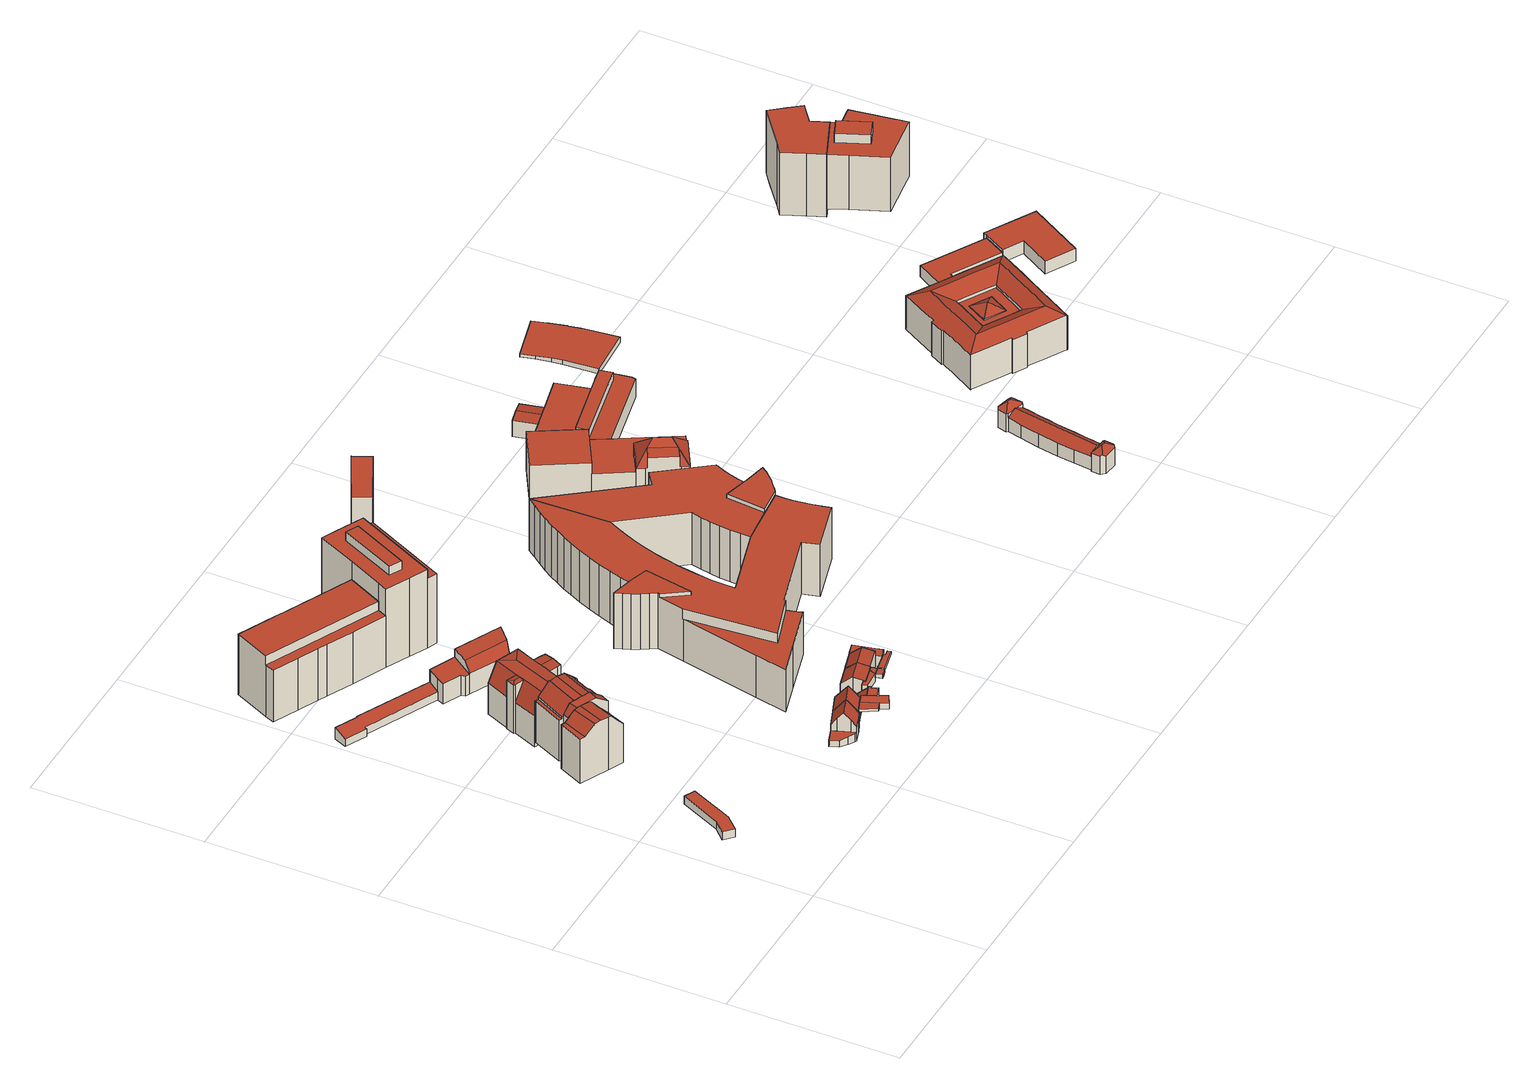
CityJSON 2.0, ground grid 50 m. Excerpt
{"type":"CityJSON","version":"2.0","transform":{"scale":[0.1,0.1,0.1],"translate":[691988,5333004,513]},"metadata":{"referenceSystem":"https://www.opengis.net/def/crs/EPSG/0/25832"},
"CityObjects":{
"building1":{"type":"Building","attributes":{"Gemeindeschluessel":"09162000","HoeheDach":"518.813","HoeheGrund":"516.180","Methode":"1000","NiedrigsteTraufeDesGebaeudes":"518.813","Geometrietyp2DReferenz":"3000","function":"51009_1610","roofType":"1000","measuredHeight":2.63},"geometry":[{"type":"MultiSurface","lod":"2","boundaries":[[[0,1,2,3,4,5]],[[0,6,7,1]],[[8,9,10,11,7,6]],[[2,11,10,3]],[[5,8,6,0]],[[1,7,11,2]],[[3,10,9,4]],[[4,9,8,5]]],"semantics":{"surfaces":[{"type":"GroundSurface"},{"type":"WallSurface"},{"type":"RoofSurface"}],"values":[0,1,2,1,1,1,1,1]}}]},
"building2":{"type":"Building","attributes":{"Gemeindeschluessel":"09162000","HoeheDach":"533.755","HoeheGrund":"516.219","Methode":"2000","NiedrigsteTraufeDesGebaeudes":"526.862","Geometrietyp2DReferenz":"3000","function":"31001_1000","roofType":"3100","measuredHeight":17.54,"storeysAboveGround":5},"geometry":[{"type":"MultiSurface","lod":"2","boundaries":[[[12,13,14,15,16,17]],[[18,19,14,13]],[[20,21,22,23,24,25,26]],[[27,28,29,30]],[[31,32,33]],[[33,34,35]],[[36,37,38,39]],[[40,41,25,24,42,43]],[[44,45,46,47]],[[15,48,49,50,16]],[[51,52,34,33,32,20,53,54,55]],[[56,57,58,59]],[[33,35,60,61,62,31]],[[63,64,65,66]],[[41,12,17,67,26,25]],[[48,15,14,19]],[[68,50,49,69,55]],[[34,52,70]],[[42,24,23,71]],[[18,72,73,69,49,48,19]],[[74,75,52,51]],[[62,22,21,32,31]],[[46,45,76,77,64,63]],[[70,52,75,78]],[[79,68,54,53,67,17]],[[80,81,61,60,82,83]],[[84,85,57,56]],[[86,76,45,44]],[[73,66,65,55,69]],[[86,44,47,72,18,13,12,41,40,36,39,81,80,27,30,87,84,56,59]],[[20,26,67,53]],[[68,55,54]],[[81,39,38,71,23,22,62,61]],[[80,83,28,27]],[[42,71,38,37,43]],[[78,58,57,85,88,29,28,83,82,70]],[[17,16,50,79]],[[72,47,46,63,66,73]],[[51,55,65,64,77,74]],[[34,70,82,60,35]],[[86,59,58,78,75,74,77,76]],[[30,29,88,87]],[[32,21,20]],[[79,50,68]],[[87,88,85,84]],[[40,43,37,36]]],"semantics":{"surfaces":[{"type":"WallSurface"},{"type":"RoofSurface"},{"type":"GroundSurface"}],"values":[0,0,1,0,0,0,0,0,0,1,1,0,1,1,0,1,1,0,0,0,1,0,1,0,1,0,0,0,1,2,0,0,0,0,1,1,0,0,0,1,0,0,0,0,0,0]}}]},
"building3":{"type":"Building","attributes":{"Gemeindeschluessel":"09162000","HoeheDach":"518.809","HoeheGrund":"514.990","Methode":"2000","NiedrigsteTraufeDesGebaeudes":"517.347","Geometrietyp2DReferenz":"3000","function":"31001_2000","roofType":"2100","measuredHeight":3.82},"geometry":[{"type":"MultiSurface","lod":"2","boundaries":[[[89,90,91,92]],[[93,94,95,96,97,98,91,90]],[[99,93,90,89]],[[100,95,94,101]],[[101,94,93,99]],[[89,92,102,103,104,100,101,99]],[[104,96,95,100]],[[102,98,97,103]],[[103,97,96,104]],[[92,91,98,102]]],"semantics":{"surfaces":[{"type":"WallSurface"},{"type":"RoofSurface"},{"type":"GroundSurface"}],"values":[0,1,0,0,0,2,0,0,0,0]}}]},
"building4":{"type":"Building","attributes":{"Gemeindeschluessel":"09162000","HoeheDach":"531.056","HoeheGrund":"514.472","Methode":"2000","NiedrigsteTraufeDesGebaeudes":"524.537","Geometrietyp2DReferenz":"3000","function":"31001_1000","roofType":"3200","measuredHeight":16.58,"storeysAboveGround":3},"geometry":[{"type":"MultiSurface","lod":"2","boundaries":[[[105,106,107,108,109]],[[110,111,112,113,114]],[[115,116,117,118,119,120,121,122]],[[113,123,124,106,114]],[[125,126,127,128,129,130,131,132]],[[124,107,106]],[[107,124,133,134,135,108]],[[136,137,120,119,138,139,140,141,131]],[[110,114,106,105]],[[142,137,136]],[[143,144,145,146]],[[147,109,108,148,149]],[[150,151,125,141,140]],[[138,119,118]],[[143,122,121,152,144]],[[136,131,130]],[[123,113,112,139,138,118,117,153]],[[154,146,145,129,128]],[[143,146,154,155,156,111,110,105,109,147,157,115,122]],[[158,152,121,120,137]],[[129,145,144,158,142,136,130]],[[124,123,133]],[[135,148,108]],[[154,128,127,155]],[[111,156,150,140,139,112]],[[135,134,159,160,161,149,148]],[[162,161,160]],[[123,153,159,134,133]],[[132,141,125]],[[158,144,152]],[[159,153,160]],[[151,126,125]],[[158,137,142]],[[131,141,132]],[[157,162,116,115]],[[147,149,161,162,157]],[[160,153,117,116,162]],[[156,155,127,126,151,150]]],"semantics":{"surfaces":[{"type":"WallSurface"},{"type":"RoofSurface"},{"type":"GroundSurface"}],"values":[0,0,0,1,1,0,1,1,0,0,0,0,1,1,0,0,1,0,2,1,1,0,1,0,0,1,0,0,0,0,0,0,0,0,0,0,1,0]}}]},
"building5":{"type":"Building","attributes":{"Gemeindeschluessel":"09162000","HoeheDach":"520.218","HoeheGrund":"517.350","Methode":"2000","NiedrigsteTraufeDesGebaeudes":"519.405","Geometrietyp2DReferenz":"3000","function":"31001_1000","roofType":"2100","measuredHeight":2.87},"geometry":[{"type":"MultiSurface","lod":"2","boundaries":[[[163,164,165,166,167,168,169,170]],[[171,170,169,172]],[[173,168,167,174]],[[175,163,170,171]],[[176,165,164,177]],[[177,164,163,175]],[[178,166,165,176]],[[172,169,168,173]],[[171,172,173,174,178,176,177,175]],[[174,167,166,178]]],"semantics":{"surfaces":[{"type":"RoofSurface"},{"type":"WallSurface"},{"type":"GroundSurface"}],"values":[0,1,1,1,1,1,1,1,2,1]}}]},
"building6":{"type":"Building","attributes":{"Gemeindeschluessel":"09162000","HoeheDach":"526.282","HoeheGrund":"517.850","Methode":"1000","NiedrigsteTraufeDesGebaeudes":"522.142","Geometrietyp2DReferenz":"3000","function":"31001_1000","roofType":"3100","measuredHeight":8.43,"storeysAboveGround":2},"geometry":[{"type":"MultiSurface","lod":"2","boundaries":[[[179,180,181,182,183]],[[184,185,186,180,179,187]],[[188,189,186,185]],[[186,189,190,191,181,180]],[[187,179,183,192]],[[193,191,190,194]],[[192,183,182,195]],[[194,190,189,188]],[[191,193,196,195,182,181]],[[194,188,185,184,187,192,195,196,193]]],"semantics":{"surfaces":[{"type":"RoofSurface"},{"type":"WallSurface"},{"type":"GroundSurface"}],"values":[0,1,1,0,1,1,1,1,1,2]}}]},
"building7":{"type":"Building","attributes":{"Gemeindeschluessel":"09162000","HoeheDach":"534.060","HoeheGrund":"514.327","Methode":"2000","NiedrigsteTraufeDesGebaeudes":"531.220","Geometrietyp2DReferenz":"3000","function":"31001_1000","roofType":"1000","measuredHeight":19.73,"storeysAboveGround":6},"geometry":[{"type":"MultiSurface","lod":"2","boundaries":[[[197,198,199,200,201]],[[202,203,204,205,206,200,207,208]],[[209,210,211,212]],[[199,198,213,211,210,214]],[[215,203,202,216]],[[201,217,218,219,215,216,220,221,209,212,222,197]],[[221,207,214,210,209]],[[218,205,204,219]],[[201,200,206,217]],[[219,204,203,215]],[[220,208,207,221]],[[200,199,214,207]],[[216,202,208,220]],[[222,213,198,197]],[[217,206,205,218]],[[212,211,213,222]]],"semantics":{"surfaces":[{"type":"WallSurface"},{"type":"RoofSurface"},{"type":"GroundSurface"}],"values":[0,1,0,1,0,2,0,0,0,0,0,0,0,0,0,0]}}]},
"building8":{"type":"Building","attributes":{"Gemeindeschluessel":"09162000","HoeheDach":"525.679","HoeheGrund":"524.379","Methode":"1000","NiedrigsteTraufeDesGebaeudes":"525.262","Geometrietyp2DReferenz":"3000","function":"31001_1000","roofType":"9999","measuredHeight":1.3,"storeysAboveGround":1},"geometry":[{"type":"MultiSurface","lod":"2","boundaries":[[[223,224,225,226]],[[225,227,228,229,230,226]],[[224,231,232,233,228,227,225]],[[233,232,234,235,229,228]],[[234,232,231,236]],[[236,223,226,230,229,235,234]],[[236,231,224,223]]],"semantics":{"surfaces":[{"type":"WallSurface"},{"type":"RoofSurface"},{"type":"GroundSurface"}],"values":[0,0,1,0,0,2,0]}}]},
"building9":{"type":"Building","attributes":{"Gemeindeschluessel":"09162000","HoeheDach":"525.400","HoeheGrund":"523.614","Methode":"2000","NiedrigsteTraufeDesGebaeudes":"525.400","Geometrietyp2DReferenz":"3000","function":"31001_1000","roofType":"1000","measuredHeight":1.79,"storeysAboveGround":1},"geometry":[{"type":"MultiSurface","lod":"2","boundaries":[[[237,238,239,240]],[[241,242,238,237]],[[243,244,245,246,247,241,237,240,248]],[[246,249,250,247]],[[243,251,252,244]],[[247,250,242,241]],[[253,239,238,242,250,249,254,252,251]],[[244,252,254,245]],[[245,254,249,246]],[[240,239,253,248]],[[248,253,251,243]]],"semantics":{"surfaces":[{"type":"WallSurface"},{"type":"GroundSurface"},{"type":"RoofSurface"}],"values":[0,0,1,0,0,0,2,0,0,0,0]}}]},
"building10":{"type":"Building","attributes":{"Gemeindeschluessel":"09162000","HoeheDach":"526.408","HoeheGrund":"518.879","Methode":"1000","NiedrigsteTraufeDesGebaeudes":"522.319","Geometrietyp2DReferenz":"3000","function":"31001_1000","roofType":"3100","measuredHeight":7.53,"storeysAboveGround":2},"geometry":[{"type":"MultiSurface","lod":"2","boundaries":[[[255,256,257,258,259,260,261,262]],[[263,264,265,266,267,268]],[[269,264,263,268,259,258,257,256,270,271]],[[271,272,273,269]],[[266,262,261,260,267]],[[274,272,271,270,256,255]],[[265,273,272,274,255,262,266]],[[268,267,260,259]],[[269,273,265,264]]],"semantics":{"surfaces":[{"type":"WallSurface"},{"type":"GroundSurface"},{"type":"RoofSurface"}],"values":[0,0,1,0,2,0,2,0,0]}}]},
"building11":{"type":"Building","attributes":{"Gemeindeschluessel":"09162000","HoeheDach":"525.506","HoeheGrund":"514.890","Methode":"2000","NiedrigsteTraufeDesGebaeudes":"521.296","Geometrietyp2DReferenz":"3000","function":"31001_9998","roofType":"2100","measuredHeight":10.62,"storeysAboveGround":2},"geometry":[{"type":"MultiSurface","lod":"2","boundaries":[[[275,276,277,278]],[[279,280,281,282]],[[280,279,283,284,285,286]],[[287,288,289,290,291,292]],[[293,294,276,275]],[[276,294,292,291,290,295,296,297,277]],[[298,282,281,287,292,294,293]],[[283,279,282,298,293,275,278,299,300,301,302,284]],[[278,277,297,299]],[[281,280,286,288,287]],[[300,296,295,301]],[[286,285,289,288]],[[285,284,302,301,295,290,289]],[[299,297,296,300]]],"semantics":{"surfaces":[{"type":"WallSurface"},{"type":"RoofSurface"},{"type":"GroundSurface"}],"values":[0,0,0,0,0,1,0,2,0,1,0,1,0,0]}}]},
"building12":{"type":"Building","attributes":{"Gemeindeschluessel":"09162000","HoeheDach":"524.180","HoeheGrund":"521.310","Methode":"2000","NiedrigsteTraufeDesGebaeudes":"521.454","Geometrietyp2DReferenz":"3000","function":"31001_1000","roofType":"1000","measuredHeight":2.87,"storeysAboveGround":1},"geometry":[{"type":"MultiSurface","lod":"2","boundaries":[[[303,304,305,306]],[[307,308,309,310]],[[311,312,313,314]],[[315,313,312,316,309,308,317,318,319]],[[320,321,322,305,304,323]],[[310,309,316,324]],[[306,305,322,325]],[[324,316,312,311]],[[325,326,307,310,324,311,314,327,328,303,306]],[[320,319,318,321]],[[314,313,315,327]],[[327,315,319,320,323,328]],[[328,323,304,303]],[[325,322,321,318,317,326]],[[326,317,308,307]]],"semantics":{"surfaces":[{"type":"WallSurface"},{"type":"RoofSurface"},{"type":"GroundSurface"}],"values":[0,0,0,1,1,0,0,0,2,0,0,0,0,0,0]}}]},
"building13":{"type":"Building","attributes":{"Gemeindeschluessel":"09162000","HoeheDach":"524.260","HoeheGrund":"521.772","Methode":"9999","NiedrigsteTraufeDesGebaeudes":"524.260","Geometrietyp2DReferenz":"3000","function":"31001_2000","roofType":"1000","measuredHeight":2.49},"geometry":[{"type":"MultiSurface","lod":"2","boundaries":[[[329,330,331,332]],[[330,333,334,335,336,331]],[[337,334,333,338]],[[339,336,335,340]],[[332,331,336,339]],[[338,333,330,329]],[[338,329,332,339,340,337]],[[340,335,334,337]]],"semantics":{"surfaces":[{"type":"WallSurface"},{"type":"RoofSurface"},{"type":"GroundSurface"}],"values":[0,1,0,0,0,0,2,0]}}]},
"building14":{"type":"Building","attributes":{"Gemeindeschluessel":"09162000","HoeheDach":"525.200","HoeheGrund":"519.020","Methode":"2000","NiedrigsteTraufeDesGebaeudes":"522.541","Geometrietyp2DReferenz":"3000","function":"31001_1000","roofType":"3100","measuredHeight":6.18},"geometry":[{"type":"MultiSurface","lod":"2","boundaries":[[[341,342,343,344]],[[343,342,345,346,347,348,349]],[[350,351,341,344,352,353,354,355,356]],[[350,346,345,351]],[[353,357,358,354]],[[347,356,355,354,358,348]],[[352,344,343,349,357,353]],[[349,348,358,357]],[[356,347,346,350]],[[351,345,342,341]]],"semantics":{"surfaces":[{"type":"WallSurface"},{"type":"RoofSurface"},{"type":"GroundSurface"}],"values":[0,1,2,0,0,0,0,1,0,0]}}]},
"building15":{"type":"Building","attributes":{"Gemeindeschluessel":"09162000","HoeheDach":"524.280","HoeheGrund":"523.118","Methode":"2000","NiedrigsteTraufeDesGebaeudes":"524.280","Geometrietyp2DReferenz":"3000","function":"31001_2000","roofType":"1000","measuredHeight":1.16},"geometry":[{"type":"MultiSurface","lod":"2","boundaries":[[[359,360,361,362,363]],[[362,364,365,363]],[[361,360,330,366]],[[359,363,365,367]],[[360,359,367,330]],[[362,361,366,364]],[[367,365,364,366,330]]],"semantics":{"surfaces":[{"type":"GroundSurface"},{"type":"WallSurface"},{"type":"RoofSurface"}],"values":[0,1,1,1,1,1,2]}}]},
"building16":{"type":"Building","attributes":{"Gemeindeschluessel":"09162000","HoeheDach":"524.250","HoeheGrund":"523.560","Methode":"2000","NiedrigsteTraufeDesGebaeudes":"524.250","Geometrietyp2DReferenz":"3000","function":"31001_2000","roofType":"1000","measuredHeight":0.69},"geometry":[{"type":"MultiSurface","lod":"2","boundaries":[[[368,369,370,371]],[[371,370,372,373]],[[369,368,374,375]],[[375,372,370,369]],[[375,374,373,372]],[[373,374,368,371]]],"semantics":{"surfaces":[{"type":"WallSurface"},{"type":"RoofSurface"},{"type":"GroundSurface"}],"values":[0,0,0,1,0,2]}}]},
"building17":{"type":"Building","attributes":{"Gemeindeschluessel":"09162000","HoeheDach":"524.460","HoeheGrund":"523.664","Methode":"2000","NiedrigsteTraufeDesGebaeudes":"524.460","Geometrietyp2DReferenz":"3000","function":"31001_2000","roofType":"1000","measuredHeight":0.796},"geometry":[{"type":"MultiSurface","lod":"2","boundaries":[[[376,377,378,379]],[[379,378,380,381]],[[382,380,378,377,383,384]],[[381,385,386,387,376,379]],[[386,384,383,387]],[[385,382,384,386]],[[387,383,377,376]],[[382,385,381,380]]],"semantics":{"surfaces":[{"type":"WallSurface"},{"type":"RoofSurface"},{"type":"GroundSurface"}],"values":[0,0,1,2,0,0,0,0]}}]},
"building18":{"type":"Building","attributes":{"Gemeindeschluessel":"09162000","HoeheDach":"525.200","HoeheGrund":"519.390","Methode":"2000","NiedrigsteTraufeDesGebaeudes":"522.538","Geometrietyp2DReferenz":"3000","function":"31001_1000","roofType":"3100","measuredHeight":5.81,"storeysAboveGround":1},"geometry":[{"type":"MultiSurface","lod":"2","boundaries":[[[388,389,390,391]],[[392,393,394,391,390,395]],[[396,397,398,399]],[[400,401,388,391,394,393,396,399]],[[393,392,397,396]],[[401,400,347,348,389,388]],[[347,398,397,392,395,348]],[[348,395,390,389]],[[399,398,347,400]]],"semantics":{"surfaces":[{"type":"WallSurface"},{"type":"GroundSurface"},{"type":"RoofSurface"}],"values":[0,0,0,1,0,0,2,2,0]}}]},
"building19":{"type":"Building","attributes":{"Gemeindeschluessel":"09162000","HoeheDach":"542.810","HoeheGrund":"514.327","Methode":"2000","NiedrigsteTraufeDesGebaeudes":"537.030","Geometrietyp2DReferenz":"3000","function":"31001_1000","roofType":"1000","measuredHeight":28.48,"storeysAboveGround":9},"geometry":[{"type":"MultiSurface","lod":"2","boundaries":[[[217,402,403,201]],[[404,405,406,407]],[[407,406,408,409]],[[410,411,405,404]],[[405,411,408,406]],[[197,412,413,414]],[[201,403,412,197]],[[415,416,417,217,201,197,414,418,419,420]],[[421,422,423,424,425,426]],[[409,408,411,410]],[[427,428,423,422,421]],[[417,429,402,217]],[[419,423,428,420]],[[415,427,421,416]],[[420,428,427,415]],[[429,426,425,424,430,413,412,403,402],[409,410,404,407]],[[416,421,426,429,417]],[[430,424,423,419,418,414,413]]],"semantics":{"surfaces":[{"type":"WallSurface"},{"type":"RoofSurface"},{"type":"GroundSurface"}],"values":[0,0,0,0,1,0,0,2,0,0,1,0,0,0,0,1,0,0]}}]},
"building20":{"type":"Building","attributes":{"Gemeindeschluessel":"09162000","HoeheDach":"522.890","HoeheGrund":"519.640","Methode":"2000","NiedrigsteTraufeDesGebaeudes":"522.890","Geometrietyp2DReferenz":"3000","function":"31001_1000","roofType":"1000","measuredHeight":3.25},"geometry":[{"type":"MultiSurface","lod":"2","boundaries":[[[431,432,433,434]],[[434,433,435,436]],[[437,435,433,432,438,439,440,441,442]],[[443,438,432,431]],[[444,441,440,445]],[[441,444,446,442]],[[447,437,442,446]],[[445,440,439,448]],[[448,439,438,443]],[[437,447,436,435]],[[436,447,446,444,445,448,443,431,434]]],"semantics":{"surfaces":[{"type":"WallSurface"},{"type":"RoofSurface"},{"type":"GroundSurface"}],"values":[0,0,1,0,0,0,0,0,0,0,2]}}]},
"building21":{"type":"Building","attributes":{"Gemeindeschluessel":"09162000","HoeheDach":"534.170","HoeheGrund":"516.053","Methode":"2000","NiedrigsteTraufeDesGebaeudes":"529.790","Geometrietyp2DReferenz":"3000","function":"31001_9998","roofType":"1000","measuredHeight":18.12,"storeysAboveGround":5},"geometry":[{"type":"MultiSurface","lod":"2","boundaries":[[[449,450,451,452]],[[453,454,455,456]],[[457,458,459,460]],[[456,455,461,462]],[[463,464,465,466]],[[467,468,469,470]],[[471,472,473,466,465,474,475,476]],[[477,478,479,480,481,476,475,459,458,482]],[[452,451,483,484]],[[485,486,487,488]],[[489,490,491,492]],[[493,494,454,453]],[[495,496,497,498]],[[499,500,501,502]],[[503,504,505,506]],[[507,480,479,508]],[[509,510,494,493]],[[511,512,513,514]],[[515,516,517,518]],[[496,519,520,461,455,454,494,510,521,522,483,451,450,487,486,523,524,525,526,517,516,527,528,491,490,501,500,529,513,512,530,531,532,533,457,460,474,465,464,534,535,536,537,497]],[[538,481,480,507]],[[488,487,450,449]],[[508,479,478,539]],[[540,531,530,541]],[[542,536,535,543]],[[544,524,523,545]],[[498,497,537,546]],[[547,529,500,499]],[[502,501,490,489]],[[484,483,522,548]],[[503,543,535,534,549,504]],[[548,522,521,550]],[[496,495,551,519]],[[539,478,477,552]],[[553,528,527,554]],[[462,461,520,555]],[[536,542,546,537]],[[556,532,531,540]],[[554,527,516,515]],[[557,505,504,549,463,466,473,469,468]],[[558,557,468,467]],[[460,459,475,474]],[[556,559,482,533,532]],[[492,491,528,553]],[[470,469,473,472]],[[533,482,458,457]],[[545,523,486,485]],[[560,526,525,561]],[[482,559,552,477]],[[481,538,471,476]],[[542,543,503,506,558,467,470,472,471,538,507,508,539,552,559,556,540,541,511,514,547,499,502,489,492,553,554,515,518,560,561,544,545,485,488,449,452,484,548,550,509,493,453,456,462,555,551,495,498,546]],[[555,520,519,551]],[[518,517,526,560]],[[541,530,512,511]],[[561,525,524,544]],[[514,513,529,547]],[[549,534,464,463]],[[550,521,510,509]],[[506,505,557,558]]],"semantics":{"surfaces":[{"type":"WallSurface"},{"type":"RoofSurface"},{"type":"GroundSurface"}],"values":[0,0,0,0,0,0,0,1,0,0,0,0,0,0,0,0,0,0,0,1,0,0,0,0,0,0,0,0,0,0,0,0,0,0,0,0,0,0,0,1,0,0,0,0,0,0,0,0,0,0,2,0,0,0,0,0,0,0,0]}}]},
"building22":{"type":"Building","attributes":{"Gemeindeschluessel":"09162000","HoeheDach":"534.100","HoeheGrund":"513.806","Methode":"2000","NiedrigsteTraufeDesGebaeudes":"534.100","Geometrietyp2DReferenz":"3000","function":"31001_1000","roofType":"1000","measuredHeight":20.29,"storeysAboveGround":6},"geometry":[{"type":"MultiSurface","lod":"2","boundaries":[[[562,563,564,565]],[[566,567,568,569]],[[570,571,563,562]],[[569,572,573,570,562,565,566]],[[574,568,567,564,563,571]],[[574,571,570,573,572]],[[565,564,567,566]],[[569,568,574,572]]],"semantics":{"surfaces":[{"type":"WallSurface"},{"type":"GroundSurface"},{"type":"RoofSurface"}],"values":[0,0,0,1,2,0,0,0]}}]},
"building23":{"type":"Building","attributes":{"Gemeindeschluessel":"09162000","HoeheDach":"534.170","HoeheGrund":"516.053","Methode":"2000","NiedrigsteTraufeDesGebaeudes":"533.010","Geometrietyp2DReferenz":"3000","function":"31001_9998","roofType":"1000","measuredHeight":18.12,"storeysAboveGround":5},"geometry":[{"type":"MultiSurface","lod":"2","boundaries":[[[575,576,577,578]],[[579,580,581,582]],[[583,584,585,586]],[[518,517,516,515]],[[587,588,589,590]],[[578,577,591,592]],[[593,594,588,587]],[[590,595,596,597,575,578,592,598,453,493,599,579,582,600,601,602,518,515,603,604,605,593,587]],[[599,606,580,579]],[[597,607,576,575]],[[515,516,608,603]],[[603,608,609,604]],[[517,610,611,612,581,580,606,494,613,583,586,589,588,594,614,609,608,516]],[[604,609,614,605]],[[596,615,607,597]],[[493,494,606,599]],[[592,591,616,598]],[[601,611,610,602]],[[453,617,618,613,494,493]],[[590,589,586,585,619,595]],[[582,581,612,600]],[[613,618,584,583]],[[595,619,615,596]],[[598,616,617,453]],[[617,616,591,577,576,607,615,619,585,584,618]],[[600,612,611,601]],[[605,614,594,593]],[[602,610,517,518]]],"semantics":{"surfaces":[{"type":"WallSurface"},{"type":"GroundSurface"},{"type":"RoofSurface"}],"values":[0,0,0,0,0,0,0,1,0,0,0,0,2,0,0,0,0,0,0,0,0,0,0,0,2,0,0,0]}}]},
"building24":{"type":"Building","attributes":{"Gemeindeschluessel":"09162000","HoeheDach":"533.010","HoeheGrund":"514.406","Methode":"2000","NiedrigsteTraufeDesGebaeudes":"523.510","Geometrietyp2DReferenz":"3000","function":"31001_3065","roofType":"1000","measuredHeight":18.6,"storeysAboveGround":4},"geometry":[{"type":"MultiSurface","lod":"2","boundaries":[[[620,621,622,623]],[[624,625,626,627,628,629,630]],[[631,632,633,634,635,636,637,638,639,640,641,642,643,644,645,646,647]],[[640,648,649,641]],[[650,626,651,652]],[[636,635,620,623,653,654,655,656]],[[622,657,625,624]],[[633,658,621,634]],[[648,627,626,650]],[[655,654,624]],[[645,659,660,646]],[[634,621,620,635]],[[656,655,624,630]],[[648,650,652,661,660,659,662,649]],[[646,660,661,647]],[[662,663,664,649]],[[643,665,663,662,644]],[[639,628,627,648,640]],[[657,666,651,626,625]],[[632,667,658,633]],[[641,649,664,668,642]],[[642,668,665,643]],[[638,629,628,639]],[[664,663,665,668]],[[644,662,659,645]],[[631,666,667,632]],[[622,653,623]],[[636,656,630,637]],[[653,622,624,654]],[[631,647,661,652,651,666]],[[637,630,629,638]],[[658,667,666,657,622,621]]],"semantics":{"surfaces":[{"type":"RoofSurface"},{"type":"GroundSurface"},{"type":"WallSurface"}],"values":[0,0,1,2,2,2,0,2,2,2,2,2,0,0,2,2,2,2,0,2,2,2,2,0,2,2,2,2,0,2,2,0]}}]},
"building25":{"type":"Building","attributes":{"Gemeindeschluessel":"09162000","HoeheDach":"538.780","HoeheGrund":"531.210","Methode":"2000","NiedrigsteTraufeDesGebaeudes":"535.458","Geometrietyp2DReferenz":"3000","function":"31001_2000","roofType":"3100","measuredHeight":7.57},"geometry":[{"type":"MultiSurface","lod":"2","boundaries":[[[669,670,671,672]],[[673,674,675,676]],[[677,678,679,680,681,682,683,684,685,686]],[[687,688,689,690,691,692]],[[693,694,695,696]],[[697,698,699]],[[700,701,702,703,704,673,676,705,706,707,708,669,672,709,710,711,712,713,693,696,714,715,716,717,718,719,720,721,722,723,724,725,726,727,728,690,689,688]],[[720,729,730,721]],[[718,731,732,719]],[[705,733,734,706]],[[695,694,735,678,677,736]],[[682,671,670,737,738,734,733,675,674,739,740,741,742,743]],[[708,737,670,669]],[[740,744,741]],[[722,745,699,723]],[[728,746,691,690]],[[684,743,742,697,699,745,730,729,732,731]],[[742,741,747,697]],[[748,749,750,751,752]],[[679,753,711,710,709,680]],[[715,754,755,716]],[[724,723,699,698,748,752,725]],[[683,682,743,684]],[[714,696,695,736,754,715]],[[725,752,751,726]],[[735,756,753,679,678]],[[693,713,712,756,735,694]],[[731,685,684]],[[704,739,674,673]],[[711,753,756,712]],[[707,738,737,708]],[[721,730,745,722]],[[749,757,692,691,746,750]],[[751,750,746,728,727,726]],[[719,732,729,720]],[[676,675,733,705]],[[672,671,681,680,709]],[[702,701,700,758,759,760]],[[688,687,758,700]],[[755,686,685,731,718,717,716]],[[744,740,739,704,703,702,760]],[[736,677,686,755,754]],[[698,697,747,741,744,760,759,757,749,748]],[[682,681,671]],[[706,734,738,707]],[[759,758,687,692,757]]],"semantics":{"surfaces":[{"type":"WallSurface"},{"type":"RoofSurface"},{"type":"GroundSurface"}],"values":[0,0,1,0,0,0,2,0,0,0,1,1,0,0,0,0,1,0,1,0,0,0,0,0,0,1,0,0,0,0,0,0,1,0,0,0,0,0,0,0,0,1,1,0,0,1]}}]},
"building26":{"type":"Building","attributes":{"Gemeindeschluessel":"09162000","HoeheDach":"522.200","HoeheGrund":"513.901","Methode":"2000","NiedrigsteTraufeDesGebaeudes":"519.099","Geometrietyp2DReferenz":"3000","function":"31001_2000","roofType":"1000","measuredHeight":8.3,"storeysAboveGround":2},"geometry":[{"type":"MultiSurface","lod":"2","boundaries":[[[761,762,763,764]],[[765,766,767,768]],[[769,770,771,772]],[[773,774,775,776,777]],[[778,779,780,781,782,783,784,785]],[[764,763,775,774]],[[786,787,766,765]],[[788,777,776,789,790]],[[791,780,779,792]],[[773,777,793,794]],[[761,772,771,788,790,762]],[[795,791,796,797]],[[798,785,784,799]],[[761,764,774,773,794,800,801,802,803,795,797,786,765,768,804,805,769,772]],[[801,783,782,802]],[[805,806,770,769]],[[807,778,785,798]],[[792,779,778,807]],[[803,781,780,791,795]],[[800,799,784,783,801]],[[789,776,775,763]],[[788,771,770,806,808,767,766,787,796,791,792,807,798,799,793,777]],[[790,789,763,762]],[[802,782,781,803]],[[797,796,787,786]],[[768,767,808,804]],[[804,808,806,805]],[[794,793,799,800]]],"semantics":{"surfaces":[{"type":"WallSurface"},{"type":"RoofSurface"},{"type":"GroundSurface"}],"values":[0,0,0,0,1,0,0,0,0,0,0,0,0,2,0,0,0,0,0,0,1,1,1,0,0,0,0,0]}}]},
"building27":{"type":"Building","attributes":{"Gemeindeschluessel":"09162000","HoeheDach":"518.603","HoeheGrund":"514.484","Methode":"2000","NiedrigsteTraufeDesGebaeudes":"517.752","Geometrietyp2DReferenz":"3000","function":"53001_1800","roofType":"9999","measuredHeight":4.12},"geometry":[{"type":"MultiSurface","lod":"2","boundaries":[[[809,810,811,812]],[[813,814,815,816]],[[816,815,817,818]],[[819,820,809,812,821,813,816,818,822,823,824,825,826]],[[812,811,827,821]],[[825,828,829,826]],[[820,830,810,809]],[[822,831,832,823]],[[823,832,833,824]],[[826,829,834,819]],[[821,827,814,813]],[[830,834,829,828,833,832,831,817,815,814,827,811,810]],[[818,817,831,822]],[[830,820,819,834]],[[824,833,828,825]]],"semantics":{"surfaces":[{"type":"WallSurface"},{"type":"GroundSurface"},{"type":"RoofSurface"}],"values":[0,0,0,1,0,0,0,0,0,0,0,2,0,0,0]}}]},
"building28":{"type":"Building","attributes":{"Gemeindeschluessel":"09162000","HoeheDach":"545.626","HoeheGrund":"532.120","Methode":"2000","NiedrigsteTraufeDesGebaeudes":"542.240","Geometrietyp2DReferenz":"3000","function":"31001_9998","roofType":"3100","measuredHeight":13.51,"storeysAboveGround":2},"geometry":[{"type":"MultiSurface","lod":"2","boundaries":[[[835,836,837]],[[835,837,838]],[[839,840,841,842,843,844,845,846,847,848,849,850]],[[851,852,853,854,855,856,857,858,859,860]],[[861,838,837,862]],[[863,836,864,865]],[[866,867,868,869]],[[870,871,872,873]],[[874,875,868,867,876,877,878,879,880,855,854,853,852,851,860,881]],[[881,860,882,883,884,885,886,887,888,889,890,891,892,893,894,895,896]],[[897,892,891,898]],[[896,895,894,893,899,900,901,902]],[[903,904,905,906,907,908,909,859]],[[856,910,911,912,913,914,915,916]],[[917,876,867,866]],[[864,836,835]],[[859,909,908,907,886,885,884,883,882,860]],[[844,843,842,841,840,839,870,873,918,919,920,921,917,866,869,922,923,924,902,901,900,899,897,898,925,926,927,928,929,930,931,932,933,934]],[[844,934,935,845]],[[936,937,916,915,914,913,938,939,906,905,904,903],[862,863,865,861]],[[907,940,941,912,942,943,944,945,946,886]],[[862,837,836,863]],[[947,948,949,950,935,934,933,932,931,930,929,951]],[[858,857,856,916,937,936,903,859]],[[924,923,922,869,868,875,874,881,896,902]],[[898,891,890,925]],[[890,889,888,887,951,929,928,927,926,925]],[[839,850,871,870]],[[865,864,838,861]],[[880,872,871,850,849,848,847,846,845,935,942,952,953,954,955,855]],[[864,835,838]],[[886,946,945,944,943,942,935,950,949,948,947,951,887]],[[899,893,892,897]],[[920,919,918,873,872,880,879,878,877,921]],[[939,938,913,912,941,940,907,906]],[[921,877,876,917]],[[855,955,954,953,952,942,912,911,910,856]]],"semantics":{"surfaces":[{"type":"RoofSurface"},{"type":"WallSurface"},{"type":"GroundSurface"}],"values":[0,0,1,0,1,1,1,1,0,0,1,1,1,1,1,0,0,2,1,0,0,1,1,1,1,1,1,1,1,0,0,0,1,1,1,1,0]}}]},
"building29":{"type":"Building","attributes":{"Gemeindeschluessel":"09162000","HoeheDach":"535.816","HoeheGrund":"532.140","Methode":"1000","NiedrigsteTraufeDesGebaeudes":"535.816","Geometrietyp2DReferenz":"3000","function":"51009_1610","roofType":"1000","measuredHeight":3.68},"geometry":[{"type":"MultiSurface","lod":"2","boundaries":[[[956,957,958,959]],[[960,961,962,963]],[[964,965,966,967]],[[960,963,956,959,964,967]],[[963,962,957,956]],[[959,958,965,964]],[[966,965,958,957,962,961]],[[967,966,961,960]]],"semantics":{"surfaces":[{"type":"WallSurface"},{"type":"GroundSurface"},{"type":"RoofSurface"}],"values":[0,0,0,1,0,0,2,0]}}]},
"building30":{"type":"Building","attributes":{"Gemeindeschluessel":"09162000","HoeheDach":"536.682","HoeheGrund":"532.646","Methode":"1000","NiedrigsteTraufeDesGebaeudes":"536.682","Geometrietyp2DReferenz":"3000","function":"31001_2000","roofType":"1000","measuredHeight":4.04,"storeysAboveGround":4},"geometry":[{"type":"MultiSurface","lod":"2","boundaries":[[[968,969,970,971,972,973,974]],[[975,970,969,976]],[[974,977,978,968]],[[971,979,980,972]],[[976,969,968,978]],[[973,981,977,974]],[[970,975,979,971]],[[972,980,981,973]],[[979,975,976,978,977,981,980]]],"semantics":{"surfaces":[{"type":"GroundSurface"},{"type":"WallSurface"},{"type":"RoofSurface"}],"values":[0,1,1,1,1,1,1,1,2]}}]},
"building31":{"type":"Building","attributes":{"Gemeindeschluessel":"09162000","HoeheDach":"548.110","HoeheGrund":"527.618","Methode":"2000","NiedrigsteTraufeDesGebaeudes":"534.190","Geometrietyp2DReferenz":"3000","function":"31001_1000","roofType":"1000","measuredHeight":20.49,"storeysAboveGround":5},"geometry":[{"type":"MultiSurface","lod":"2","boundaries":[[[982,983,984,985]],[[986,987,988,989,990]],[[991,992,993,994]],[[985,984,995,996]],[[994,993,987,986]],[[997,998,999,1000,1001]],[[1002,1003,998,997]],[[1001,1000,1004,1005]],[[1005,1004,992,991]],[[1006,1007,1003,1002]],[[990,989,983,982]],[[1008,1009,1007,1006]],[[987,993,992,1004,1000,1010]],[[1010,1011,988,987]],[[1009,1008,1012,996,995]],[[1000,999,1011,1010]],[[1009,995,984,983,989,988,1011,999,998,1003,1007]],[[1001,1005,991,994,986,990,982,985,996,1012,1008,1006,1002,997]]],"semantics":{"surfaces":[{"type":"WallSurface"},{"type":"RoofSurface"},{"type":"GroundSurface"}],"values":[0,0,0,0,0,0,0,0,0,0,0,0,1,0,0,0,1,2]}}]},
"building32":{"type":"Building","attributes":{"Gemeindeschluessel":"09162000","HoeheDach":"551.110","HoeheGrund":"530.269","Methode":"2000","NiedrigsteTraufeDesGebaeudes":"534.170","Geometrietyp2DReferenz":"3000","function":"31001_1000","roofType":"1000","measuredHeight":20.84,"storeysAboveGround":7},"geometry":[{"type":"MultiSurface","lod":"2","boundaries":[[[1013,1014,1015,1016]],[[1017,1018,1019,1020]],[[1021,1022,1023,1024]],[[1025,1026,1027,1028,1029,1030,1031,1021,1024,1032,1013,1016,1033,1034]],[[1035,1020,1019,1036]],[[1026,1025,1034,1037,1038,1039]],[[1031,993,1022,1021]],[[1040,1041,1023,1022,993,987]],[[1024,1023,1041,1032]],[[1030,987,993,1031]],[[1016,1015,1042,1033]],[[1043,1017,1020,1035]],[[1032,1041,1044,1014,1013]],[[1045,1039,1038,1037,1042,1015,1014,1044,1046,988,1047,989],[1036,1048,1043,1035]],[[1036,1019,1018,1048]],[[989,1047,988,987,1030,1029,1028]],[[1040,1046,1044,1041]],[[987,988,1046,1040]],[[1027,1045,989,1028]],[[1026,1039,1045,1027]],[[1033,1042,1037,1034]],[[1048,1018,1017,1043]]],"semantics":{"surfaces":[{"type":"WallSurface"},{"type":"RoofSurface"},{"type":"GroundSurface"}],"values":[0,1,0,2,0,0,0,1,0,0,0,0,0,1,0,0,0,0,0,0,0,0]}}]}
},
"vertices":[
[77,300,32],[110,333,32],[166,453,32],[197,438,32],[140,313,32],[103,275,32],[77,300,58],[110,333,58],[103,275,58],[140,313,58],[197,438,58],[166,453,58],
[181,790,32],[156,801,32],[156,801,177],[167,796,177],[181,790,191],[181,790,178],[123,730,32],[123,730,177],[223,800,207],[224,800,208],[270,893,207],[235,908,173],[190,816,172],[192,814,175],[192,813,176],[355,859,32],[355,859,167],[354,855,167],[354,855,32],[224,800,203],[224,800,207],[245,791,207],[253,788,207],[249,789,208],[223,909,32],[223,909,166],[224,912,166],[224,912,32],[181,820,32],[192,814,32],[190,816,166],[181,820,166],[282,739,32],[282,739,156],[249,670,161],[249,670,32],[138,723,177],[166,709,204],[194,783,204],[261,753,207],[274,779,207],[211,805,207],[202,780,207],[212,775,207],[315,811,32],[315,811,182],[329,805,168],[329,805,32],[294,884,207],[285,888,206],[270,893,204],[232,678,182],[261,753,182],[244,761,204],[215,686,204],[192,813,180],[200,781,205],[183,701,207],[274,779,203],[235,908,166],[205,691,32],[205,691,205],[297,737,177],[309,763,177],[295,733,139],[297,737,139],[309,763,168],[194,783,197],[345,863,32],[285,888,32],[319,874,204],[345,863,178],[322,825,32],[322,825,182],[295,733,32],[339,861,32],[339,861,181],
[2,1346,20],[2,1346,43],[18,1383,58],[18,1383,20],[65,1316,44],[67,1322,46],[282,1219,46],[296,1249,58],[84,1353,58],[83,1351,58],[65,1316,20],[282,1219,20],[67,1322,20],[83,1351,20],[84,1353,20],[296,1249,20],
[253,983,15],[253,983,115],[253,983,173],[250,985,173],[250,985,15],[224,912,15],[285,888,15],[285,888,180],[252,901,176],[224,912,117],[292,1080,15],[292,1080,117],[319,1068,176],[320,1068,176],[386,1041,176],[386,1040,176],[413,1029,126],[413,1029,15],[280,972,176],[279,972,173],[342,928,174],[367,918,174],[368,919,174],[378,914,174],[390,942,177],[353,957,177],[347,942,176],[341,928,174],[280,972,173],[286,985,175],[268,992,175],[359,973,176],[364,986,176],[339,1021,181],[285,887,181],[319,874,176],[341,928,176],[364,986,174],[391,975,15],[391,975,174],[401,970,174],[401,970,15],[261,1011,15],[260,1010,173],[261,1011,173],[345,863,128],[367,918,127],[391,975,127],[291,998,176],[378,914,15],[368,919,15],[345,863,15],[263,1010,15],[365,986,174],[291,998,173],[290,999,173],[263,1010,173],[263,1010,116],
[542,196,64],[562,179,68],[578,169,71],[585,166,72],[580,181,72],[567,214,72],[561,230,72],[532,220,64],[532,220,44],[561,230,44],[567,214,44],[580,181,44],[542,196,44],[578,169,44],[562,179,44],[585,166,44],
[567,214,113],[573,198,133],[625,217,133],[613,250,91],[561,230,91],[573,198,49],[580,181,49],[580,181,111],[567,214,49],[585,166,49],[585,166,91],[614,176,91],[637,185,91],[561,230,49],[637,185,49],[614,176,49],[613,250,49],[625,217,49],
[412,1532,13],[412,1532,211],[362,1430,211],[362,1430,182],[362,1430,13],[92,1526,182],[149,1498,182],[176,1485,182],[251,1449,182],[349,1402,182],[31,1588,182],[18,1561,182],[81,1692,13],[81,1692,211],[190,1640,211],[190,1640,13],[216,1626,211],[31,1588,211],[149,1498,13],[92,1526,13],[349,1402,13],[251,1449,13],[176,1485,13],[18,1561,13],[31,1588,13],[216,1626,13],
[641,131,114],[641,131,123],[614,176,123],[614,176,114],[635,184,126],[637,185,127],[637,185,114],[635,184,114],[654,136,125],[659,139,126],[648,162,126],[659,139,114],[648,162,114],[654,136,114],
[699,132,106],[699,132,124],[670,116,124],[670,116,106],[685,159,106],[685,159,124],[637,185,106],[668,196,106],[674,180,106],[676,180,106],[677,177,106],[659,139,106],[676,180,124],[677,177,124],[637,185,124],[668,196,124],[659,139,124],[674,180,124],
[684,218,111],[684,218,59],[677,237,59],[673,251,59],[666,270,59],[666,270,93],[673,251,117],[677,237,134],[625,217,59],[637,185,59],[637,185,93],[625,217,134],[613,250,93],[613,250,59],[668,196,59],[684,217,59],[689,204,59],[689,204,93],[668,196,93],[684,217,109],
[326,1175,19],[326,1175,85],[274,1200,85],[274,1200,19],[458,1101,19],[458,1101,84],[342,1157,86],[342,1157,19],[473,1117,19],[506,1150,19],[506,1150,125],[473,1117,117],[341,1157,86],[350,1175,117],[371,1215,125],[371,1215,99],[350,1175,88],[341,1157,83],[330,1163,19],[330,1163,83],[370,1215,99],[296,1249,99],[282,1219,90],[341,1157,19],[282,1219,19],[296,1249,19],[370,1215,19],[371,1215,19],
[689,204,83],[689,204,97],[685,217,85],[685,217,83],[721,193,83],[721,193,112],[728,175,112],[728,175,83],[677,177,83],[677,177,112],[676,180,112],[676,180,83],[674,180,112],[685,159,112],[725,195,112],[723,202,112],[673,184,112],[673,184,108],[723,202,108],[716,229,85],[668,196,97],[685,159,83],[716,229,83],[725,195,83],[674,180,83],[668,196,83],
[776,209,88],[776,209,113],[725,205,113],[725,205,88],[783,229,113],[736,217,113],[735,223,113],[720,220,113],[736,217,88],[783,229,88],[720,220,88],[735,223,88],
[735,223,60],[735,223,116],[728,248,122],[728,248,60],[736,217,114],[783,229,114],[796,233,114],[788,267,122],[728,250,122],[783,229,60],[736,217,60],[728,250,60],[719,281,60],[780,298,60],[788,267,60],[796,233,60],[719,281,95],[780,298,95],
[782,190,101],[776,209,101],[801,214,101],[806,196,101],[789,191,101],[806,196,113],[789,191,113],[801,214,113],[782,190,113],
[801,214,106],[801,214,112],[776,209,112],[776,209,106],[783,229,112],[783,229,106],[797,233,106],[797,233,112],
[875,213,107],[875,213,115],[806,196,115],[806,196,107],[801,214,115],[801,214,107],[855,225,115],[872,223,115],[856,220,115],[855,225,107],[856,220,107],[872,223,107],
[780,298,64],[780,298,96],[841,316,95],[841,316,64],[850,282,121],[850,282,64],[850,284,64],[850,284,122],[857,258,64],[857,258,116],[859,250,114],[859,250,64],[796,233,64],[788,267,64],
[349,1402,270],[362,1430,270],[441,1403,270],[441,1403,298],[405,1421,298],[405,1421,270],[484,1585,298],[484,1585,270],[520,1567,270],[520,1567,298],[412,1532,270],[466,1645,270],[466,1645,13],[498,1330,13],[470,1343,13],[416,1369,13],[504,1627,13],[587,1586,13],[615,1573,13],[470,1343,240],[567,1545,240],[587,1586,240],[587,1586,270],[567,1545,270],[470,1343,270],[498,1330,240],[615,1573,240],[416,1369,270],[504,1627,270],
[857,258,66],[857,258,99],[850,282,99],[850,282,66],[841,316,99],[841,316,66],[872,325,99],[859,250,99],[864,233,99],[891,242,99],[886,265,99],[876,308,99],[859,250,66],[886,265,66],[891,242,66],[876,308,66],[872,325,66],[864,233,66],
[852,817,30],[852,817,200],[846,782,200],[846,782,30],[1224,720,30],[1224,720,200],[1224,695,200],[1224,695,30],[784,871,200],[784,871,212],[758,729,212],[758,729,200],[1225,669,200],[1225,669,30],[716,459,168],[716,459,200],[696,723,200],[696,723,168],[626,392,30],[626,392,168],[646,486,168],[646,486,30],[713,802,30],[696,721,30],[696,721,168],[712,796,200],[712,796,212],[713,802,212],[663,904,212],[671,883,212],[680,862,212],[690,841,212],[701,821,212],[731,888,212],[841,747,200],[841,747,30],[869,886,30],[869,886,200],[860,852,200],[860,852,30],[856,1180,30],[856,1180,200],[873,1206,200],[873,1206,30],[1041,700,30],[1041,700,200],[1237,592,30],[1237,592,200],[1244,568,200],[1244,568,30],[826,1129,30],[826,1129,200],[841,1154,200],[841,1154,30],[854,476,30],[854,476,168],[859,458,168],[859,458,30],[690,841,30],[680,862,30],[835,641,30],[835,641,200],[780,1033,30],[780,1033,200],[795,1068,200],[795,1068,30],[928,1280,30],[928,1280,200],[935,1050,200],[935,1050,30],[1232,618,200],[1228,643,200],[835,677,200],[837,712,200],[879,920,200],[891,953,200],[904,986,200],[919,1018,200],[909,1255,200],[891,1231,200],[812,1102,200],[766,997,200],[753,961,200],[741,925,200],[731,888,200],[847,502,200],[846,506,200],[1079,573,200],[1093,525,200],[701,821,30],[671,883,30],[753,961,30],[766,997,30],[1079,573,30],[846,506,30],[891,953,30],[879,920,30],[1093,525,30],[812,1102,30],[837,712,30],[847,502,168],[835,677,30],[1232,618,30],[663,904,30],[891,1231,30],[909,1255,30],[1228,643,30],[741,925,30],[721,419,168],[721,419,30],[731,888,30],[919,1018,30],[904,986,30],
[885,1725,8],[885,1725,211],[893,1710,211],[893,1710,8],[740,1635,8],[740,1635,211],[716,1686,211],[716,1686,8],[868,1761,8],[868,1761,211],[766,1710,8],[818,1736,8],[766,1710,211],
[1274,764,30],[1274,764,212],[1261,750,212],[1261,750,30],[1043,761,30],[1043,761,200],[1046,791,200],[1046,791,30],[1158,827,200],[1158,827,212],[1234,808,212],[1234,808,200],[1248,860,30],[1248,860,200],[1240,834,200],[1240,834,30],[1246,738,212],[1246,738,30],[1257,887,30],[1257,887,200],[1234,807,30],[1298,794,30],[1287,778,30],[1231,726,30],[1041,730,30],[1050,821,30],[1056,850,30],[1063,880,30],[1122,1023,30],[1162,1053,30],[1268,912,30],[1041,730,200],[1287,778,212],[1122,1023,200],[1162,1053,200],[1063,880,200],[1056,850,200],[1050,821,200],[1147,712,200],[1268,912,200],[1298,794,212],[1231,726,212],[1224,720,212],[1147,712,212],[1234,807,212],
[1277,1017,149],[1289,997,149],[1310,1042,183],[1275,1021,149],[1270,1111,183],[1296,1107,200],[1312,1171,149],[1256,1138,149],[1228,1122,149],[1221,1118,149],[1219,1117,149],[1382,1051,14],[1295,1000,14],[1291,998,14],[1289,997,14],[1277,1017,14],[1231,1096,14],[1219,1117,14],[1221,1118,14],[1228,1122,14],[1256,1138,14],[1199,1235,14],[1119,1374,14],[1241,1445,14],[1321,1306,14],[1345,1265,14],[1360,1240,14],[1447,1089,14],[1256,1138,105],[1199,1235,105],[1312,1171,105],[1382,1051,149],[1382,1051,105],[1275,1021,183],[1233,1092,183],[1233,1092,149],[1231,1096,149],[1321,1065,200],[1291,998,149],[1345,1265,105],[1360,1240,105],[1447,1089,105],[1321,1306,105],[1321,1306,140],[1199,1235,140],[1241,1445,140],[1382,1051,150],[1295,1000,149],[1119,1374,140],
[1759,74,182],[1759,74,229],[1755,45,228],[1755,45,182],[1788,245,182],[1788,245,230],[1782,216,231],[1782,216,182],[1719,28,258],[1731,27,258],[1759,42,241],[1756,45,239],[1755,45,239],[1737,47,239],[1729,47,239],[1720,48,239],[1700,50,239],[1697,48,241],[1811,327,240],[1811,327,182],[1807,333,182],[1803,340,182],[1803,340,239],[1807,333,244],[1745,5,182],[1745,5,239],[1704,9,239],[1704,9,182],[1766,307,239],[1747,312,239],[1747,312,228],[1805,302,182],[1804,301,182],[1801,299,182],[1801,298,182],[1795,273,182],[1776,188,182],[1771,160,182],[1766,131,182],[1762,102,182],[1756,45,182],[1759,42,182],[1760,41,182],[1757,16,182],[1750,9,182],[1698,16,182],[1694,21,182],[1696,47,182],[1697,48,182],[1700,50,182],[1706,102,182],[1713,154,182],[1724,213,182],[1737,271,182],[1747,312,182],[1745,315,182],[1744,316,182],[1750,342,182],[1756,345,182],[1764,350,182],[1713,154,225],[1724,213,225],[1700,50,227],[1706,102,225],[1776,188,231],[1771,160,231],[1750,9,243],[1698,16,245],[1762,102,230],[1766,131,231],[1795,273,229],[1801,298,228],[1782,303,239],[1774,305,243],[1729,47,243],[1801,298,239],[1737,271,226],[1764,350,239],[1774,305,239],[1745,315,241],[1773,326,258],[1756,345,245],[1750,342,242],[1744,316,240],[1760,41,240],[1694,21,242],[1696,47,240],[1757,16,239],[1783,324,258],[1805,302,241],[1804,301,242],[1801,299,240],
[1354,1541,9],[1354,1541,61],[1389,1549,66],[1389,1549,9],[1645,1343,9],[1645,1343,67],[1642,1330,67],[1642,1330,9],[1241,1445,9],[1241,1445,67],[1370,1473,67],[1370,1473,9],[1440,1490,9],[1424,1557,9],[1424,1557,61],[1440,1490,61],[1440,1490,67],[1373,1329,92],[1613,1381,92],[1606,1411,92],[1605,1418,92],[1598,1416,92],[1566,1410,92],[1557,1408,92],[1365,1365,92],[1634,1418,9],[1634,1418,67],[1370,1474,67],[1405,1482,66],[1370,1474,61],[1606,1411,67],[1613,1381,67],[1534,1512,67],[1534,1512,9],[1606,1411,9],[1627,1416,67],[1627,1416,9],[1365,1365,67],[1557,1408,67],[1557,1408,9],[1566,1410,9],[1598,1416,9],[1605,1418,9],[1345,1265,9],[1321,1306,9],[1321,1306,67],[1373,1329,67],[1345,1265,67],
[1652,1440,38],[1652,1440,55],[1645,1542,52],[1645,1542,38],[1633,1615,38],[1633,1615,49],[1623,1655,48],[1623,1655,38],[1758,1690,48],[1758,1690,38],[1785,1554,38],[1792,1450,38],[1641,1572,38],[1769,1648,38],[1770,1643,38],[1779,1596,38],[1779,1593,38],[1784,1560,38],[1641,1572,51],[1779,1593,51],[1784,1560,52],[1792,1450,56],[1769,1648,49],[1770,1643,49],[1779,1596,51],[1785,1554,52],
[2054,524,314],[2101,537,294],[2041,571,294],[2007,511,294],[2125,350,191],[2152,397,191],[2165,420,191],[2200,480,191],[2214,503,191],[2253,571,191],[2253,571,301],[2214,503,301],[2200,480,301],[2165,420,301],[2152,397,301],[2125,350,301],[1951,459,326],[1970,448,326],[2030,414,326],[2057,398,326],[2093,377,326],[2080,438,301],[2053,454,301],[1993,488,301],[1974,499,301],[1907,484,326],[2007,511,292],[2041,571,292],[2101,537,292],[2066,477,294],[2066,477,292],[1956,404,191],[1956,404,301],[1959,408,304],[1959,408,191],[2108,322,191],[2108,322,301],[2107,322,302],[2107,322,191],[1931,424,304],[1950,413,304],[1995,381,301],[1998,385,304],[2010,379,304],[2037,363,304],[2105,324,304],[1849,471,304],[1931,524,326],[1944,547,326],[1978,607,326],[1992,630,326],[2015,670,326],[1996,728,303],[1953,653,303],[1940,629,303],[1935,621,303],[1931,624,301],[1908,584,301],[1912,582,303],[1905,569,303],[1892,546,303],[1848,471,304],[1908,584,191],[1931,624,191],[1912,582,191],[1905,569,191],[1892,546,191],[1848,471,191],[1974,499,292],[1987,522,292],[2022,582,292],[2035,605,292],[2035,605,301],[2022,582,301],[1987,522,301],[2094,461,301],[2128,521,301],[2142,544,301],[2142,544,292],[2128,521,292],[2094,461,292],[2080,438,292],[1995,381,191],[2105,324,191],[2037,363,191],[2010,379,191],[1998,385,191],[1950,413,191],[1931,424,191],[1849,471,191],[1935,621,191],[1940,629,191],[1953,653,191],[1996,728,191],[1998,732,191],[2081,684,191],[2100,673,191],[2160,639,191],[2187,623,191],[2259,582,191],[2259,582,301],[1993,488,292],[2053,454,292],[2114,560,292],[2055,594,292],[2055,594,301],[2114,560,301],[2201,563,326],[2165,584,326],[2137,600,326],[2078,634,326],[2058,645,326],[2081,684,301],[2100,673,301],[2160,639,301],[2187,623,301],[1998,732,301],[2178,524,326],[2164,500,326],[2130,440,326],[2117,417,326],
[2386,694,191],[2386,694,228],[2350,630,228],[2350,630,191],[2164,721,191],[2164,721,228],[2208,796,228],[2208,796,191],[2211,710,191],[2211,710,228],[2203,698,228],[2203,698,191],
[2386,694,196],[2392,705,196],[2532,624,196],[2439,464,196],[2357,511,196],[2407,598,196],[2350,630,196],[2532,624,237],[2392,705,237],[2350,630,237],[2386,694,237],[2439,464,237],[2357,511,237],[2407,598,237],
[2352,1196,146],[2352,1196,351],[2326,1258,351],[2326,1258,146],[2497,1199,146],[2497,1199,212],[2497,1199,351],[2372,1147,351],[2372,1147,146],[2495,1244,146],[2495,1244,212],[2511,1205,212],[2511,1205,146],[2356,1281,351],[2356,1281,146],[2528,1289,146],[2528,1289,351],[2516,1280,351],[2516,1280,212],[2516,1280,146],[2515,1306,146],[2515,1306,351],[2523,1265,212],[2523,1265,146],[2501,1324,146],[2501,1324,351],[2466,1368,146],[2466,1368,351],[2476,1249,212],[2476,1249,351],[2432,1341,146],
[2563,1180,173],[2563,1180,351],[2568,1148,351],[2568,1148,173],[2462,1063,381],[2512,1084,381],[2475,1172,381],[2425,1151,381],[2517,1190,173],[2517,1190,212],[2550,1194,212],[2550,1194,173],[2543,1010,173],[2436,994,173],[2394,1094,173],[2372,1147,173],[2469,1187,173],[2497,1199,173],[2511,1205,173],[2557,1180,173],[2583,1049,173],[2587,1017,173],[2425,1151,351],[2475,1172,351],[2587,1017,351],[2543,1010,351],[2436,994,351],[2508,1172,212],[2557,1180,212],[2583,1049,351],[2462,1063,351],[2557,1180,351],[2394,1094,351],[2508,1172,351],[2469,1187,351],[2512,1084,351]
]}
